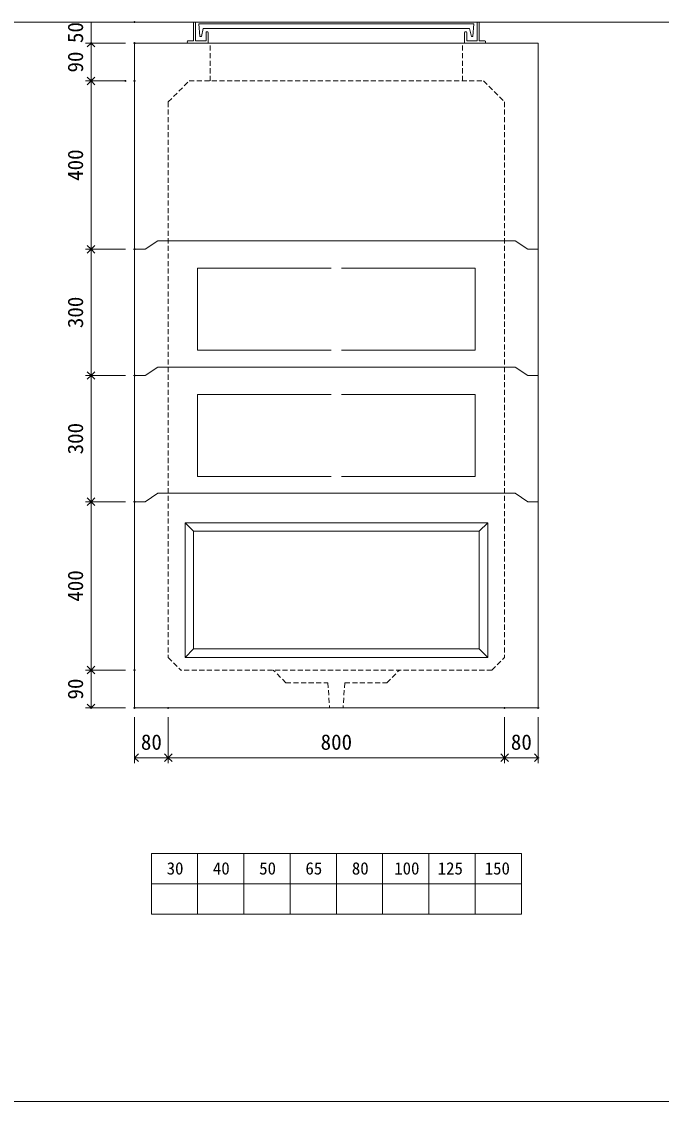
# Model space of a CAD drawing. Units: millimetres, scale not verified. Extents: x -4890 to 18490, y -2335 to 2335.
# Drawn here: x 1846 to 3368, y -1940 to 626 of the extents above; entities that cross this region are included whole.
import ezdxf
from ezdxf.enums import TextEntityAlignment as Align

# ---------------------------------------------------------------- set-up
doc = ezdxf.new("R2010")
doc.units = ezdxf.units.MM
doc.header["$LTSCALE"] = 10
doc.header["$PDMODE"] = 32
doc.header["$PDSIZE"] = 2
doc.linetypes.add('DASHED1', pattern=[1.8, 1.2, -0.6])
doc.linetypes.add('USER2', pattern=[50.8, 31.75, -6.35, 6.35, -6.35])
doc.layers.add('0-1_Defpoints', color=7, linetype='Continuous')
for name, color, linetype, lineweight in [('0-2_waku', 7, 'Continuous', 18), ('0-3_gaikei', 7, 'Continuous', 18), ('0-4_kakure', 7, 'DASHED1', 5), ('0-5_sunpou', 7, 'Continuous', 5), ('0-9_uchigawa', 6, 'Continuous', 18), ('0-B_futa', 3, 'Continuous', 18), ('0-C_GL', 4, 'Continuous', 18), ('0-E_文字１', 7, 'Continuous', 18), ('1-3_uchigawa2', 6, 'USER2', 18)]:
    doc.layers.add(name, color=color, linetype=linetype, lineweight=lineweight)
doc.styles.add('ＭＳ ゴシック', font='')
doc.styles.get('ＭＳ ゴシック').set_extended_font_data('MS Gothic')

# ---------------------------------------------------------------- blocks, each defined once
blk = doc.blocks.new('_Open90')
at = {"layer": '0-5_sunpou'}
blk.add_line((0, 0), (-1, 0), dxfattribs=at)
blk.add_lwpolyline([(-0.5, 0.5), (0, 0), (-0.5, -0.5)], dxfattribs=at)
blk = doc.blocks.new('D100')
at = {"layer": '0-1_Defpoints'}
for p in [(3562.32, 2744.36), (3458.83, 2654.36), (3562.32, 2654.36)]:
    blk.add_point(p, dxfattribs=at)
at = {"layer": '0-5_sunpou'}
for p, q in [((3540.32, 2744.36), (3445.83, 2744.36)), ((3458.83, 2726.36), (3458.83, 2672.36)), ((3540.32, 2654.36), (3445.83, 2654.36))]:
    blk.add_line(p, q, dxfattribs=at)
at = {"layer": '0-5_sunpou', "xscale": 18, "yscale": 18}
for p, rotation in [((3458.83, 2744.36), 90), ((3458.83, 2654.36), 270)]:
    blk.add_blockref('_Open90', p, dxfattribs=dict(at, rotation=rotation))
at = {"layer": '0-5_sunpou', "style": 'ＭＳ ゴシック'}
blk.add_text('90', height=36.66, rotation=90, dxfattribs=at).set_placement((3450.83, 2674.36), align=Align.BOTTOM_LEFT)
blk = doc.blocks.new('D101')
at = {"layer": '0-1_Defpoints'}
for p in [(3540.32, 2654.36), (3458.83, 2254.36), (3562.32, 2254.36)]:
    blk.add_point(p, dxfattribs=at)
at = {"layer": '0-5_sunpou'}
for p, q in [((3518.32, 2654.36), (3445.83, 2654.36)), ((3458.83, 2636.36), (3458.83, 2272.36)), ((3540.32, 2254.36), (3445.83, 2254.36))]:
    blk.add_line(p, q, dxfattribs=at)
at = {"layer": '0-5_sunpou', "xscale": 18, "yscale": 18}
for p, rotation in [((3458.83, 2654.36), 90), ((3458.83, 2254.36), 270)]:
    blk.add_blockref('_Open90', p, dxfattribs=dict(at, rotation=rotation))
at = {"layer": '0-5_sunpou', "style": 'ＭＳ ゴシック'}
blk.add_text('400', height=36.66, rotation=90, dxfattribs=at).set_placement((3450.83, 2416.86), align=Align.BOTTOM_LEFT)
blk = doc.blocks.new('D102')
at = {"layer": '0-1_Defpoints'}
for p in [(3562.32, 2254.36), (3458.83, 1954.36), (3562.32, 1954.36)]:
    blk.add_point(p, dxfattribs=at)
at = {"layer": '0-5_sunpou'}
for p, q in [((3540.32, 2254.36), (3445.83, 2254.36)), ((3458.83, 2236.36), (3458.83, 1972.36)), ((3540.32, 1954.36), (3445.83, 1954.36))]:
    blk.add_line(p, q, dxfattribs=at)
at = {"layer": '0-5_sunpou', "xscale": 18, "yscale": 18}
for p, rotation in [((3458.83, 2254.36), 90), ((3458.83, 1954.36), 270)]:
    blk.add_blockref('_Open90', p, dxfattribs=dict(at, rotation=rotation))
at = {"layer": '0-5_sunpou', "style": 'ＭＳ ゴシック'}
blk.add_text('300', height=36.66, rotation=90, dxfattribs=at).set_placement((3450.83, 2066.86), align=Align.BOTTOM_LEFT)
blk = doc.blocks.new('D103')
at = {"layer": '0-1_Defpoints'}
for p in [(3562.32, 1954.36), (3458.83, 1654.36), (3562.32, 1654.36)]:
    blk.add_point(p, dxfattribs=at)
at = {"layer": '0-5_sunpou'}
for p, q in [((3540.32, 1954.36), (3445.83, 1954.36)), ((3458.83, 1936.36), (3458.83, 1672.36)), ((3540.32, 1654.36), (3445.83, 1654.36))]:
    blk.add_line(p, q, dxfattribs=at)
at = {"layer": '0-5_sunpou', "xscale": 18, "yscale": 18}
for p, rotation in [((3458.83, 1954.36), 90), ((3458.83, 1654.36), 270)]:
    blk.add_blockref('_Open90', p, dxfattribs=dict(at, rotation=rotation))
at = {"layer": '0-5_sunpou', "style": 'ＭＳ ゴシック'}
blk.add_text('300', height=36.66, rotation=90, dxfattribs=at).set_placement((3450.83, 1766.86), align=Align.BOTTOM_LEFT)
blk = doc.blocks.new('D85')
at = {"layer": '0-1_Defpoints'}
for p in [(3562.32, 2794.36), (3458.83, 2744.36), (3562.32, 2744.36)]:
    blk.add_point(p, dxfattribs=at)
at = {"layer": '0-5_sunpou'}
for p, q in [((3540.32, 2794.36), (3445.83, 2794.36)), ((3458.83, 2794.36), (3458.83, 2744.36)), ((3540.32, 2744.36), (3445.83, 2744.36))]:
    blk.add_line(p, q, dxfattribs=at)
at = {"layer": '0-5_sunpou', "style": 'ＭＳ ゴシック'}
blk.add_text('50', height=36.66, rotation=90, dxfattribs=at).set_placement((3450.83, 2744.36), align=Align.BOTTOM_LEFT)
blk = doc.blocks.new('D114')
at = {"layer": '0-1_Defpoints'}
for p in [(3562.32, 1654.36), (3458.83, 1254.36), (3562.32, 1254.36)]:
    blk.add_point(p, dxfattribs=at)
at = {"layer": '0-5_sunpou'}
for p, q in [((3540.32, 1654.36), (3445.83, 1654.36)), ((3458.83, 1636.36), (3458.83, 1272.36)), ((3540.32, 1254.36), (3445.83, 1254.36))]:
    blk.add_line(p, q, dxfattribs=at)
at = {"layer": '0-5_sunpou', "xscale": 18, "yscale": 18}
for p, rotation in [((3458.83, 1654.36), 90), ((3458.83, 1254.36), 270)]:
    blk.add_blockref('_Open90', p, dxfattribs=dict(at, rotation=rotation))
at = {"layer": '0-5_sunpou', "style": 'ＭＳ ゴシック'}
blk.add_text('400', height=36.66, rotation=90, dxfattribs=at).set_placement((3450.83, 1416.86), align=Align.BOTTOM_LEFT)
blk = doc.blocks.new('D115')
at = {"layer": '0-1_Defpoints'}
for p in [(3562.32, 1254.36), (3458.83, 1164.36), (3562.32, 1164.36)]:
    blk.add_point(p, dxfattribs=at)
at = {"layer": '0-5_sunpou'}
for p, q in [((3540.32, 1254.36), (3445.83, 1254.36)), ((3458.83, 1236.36), (3458.83, 1182.36)), ((3540.32, 1164.36), (3445.83, 1164.36))]:
    blk.add_line(p, q, dxfattribs=at)
at = {"layer": '0-5_sunpou', "xscale": 18, "yscale": 18}
for p, rotation in [((3458.83, 1254.36), 90), ((3458.83, 1164.36), 270)]:
    blk.add_blockref('_Open90', p, dxfattribs=dict(at, rotation=rotation))
at = {"layer": '0-5_sunpou', "style": 'ＭＳ ゴシック'}
blk.add_text('90', height=36.66, rotation=90, dxfattribs=at).set_placement((3450.83, 1184.36), align=Align.BOTTOM_LEFT)
blk = doc.blocks.new('D116')
at = {"layer": '0-1_Defpoints'}
for p in [(3562.32, 1164.36), (3642.32, 1164.36), (3642.32, 1045.97)]:
    blk.add_point(p, dxfattribs=at)
at = {"layer": '0-5_sunpou'}
for p, q in [((3562.32, 1142.36), (3562.32, 1032.97)), ((3642.32, 1142.36), (3642.32, 1032.97)), ((3580.32, 1045.97), (3624.32, 1045.97))]:
    blk.add_line(p, q, dxfattribs=at)
at = {"layer": '0-5_sunpou', "xscale": 18, "yscale": 18, "rotation": 180}
blk.add_blockref('_Open90', (3562.32, 1045.97), dxfattribs=at)
at = {"layer": '0-5_sunpou', "xscale": 18, "yscale": 18}
blk.add_blockref('_Open90', (3642.32, 1045.97), dxfattribs=at)
at = {"layer": '0-5_sunpou', "style": 'ＭＳ ゴシック'}
blk.add_text('80', height=36.66, dxfattribs=at).set_placement((3577.32, 1053.97), align=Align.BOTTOM_LEFT)
blk = doc.blocks.new('D117')
at = {"layer": '0-1_Defpoints'}
for p in [(3642.32, 1164.36), (4442.32, 1164.36), (4442.32, 1045.97)]:
    blk.add_point(p, dxfattribs=at)
at = {"layer": '0-5_sunpou'}
for p, q in [((3642.32, 1142.36), (3642.32, 1032.97)), ((4442.32, 1142.36), (4442.32, 1032.97)), ((3660.32, 1045.97), (4424.32, 1045.97))]:
    blk.add_line(p, q, dxfattribs=at)
at = {"layer": '0-5_sunpou', "xscale": 18, "yscale": 18, "rotation": 180}
blk.add_blockref('_Open90', (3642.32, 1045.97), dxfattribs=at)
at = {"layer": '0-5_sunpou', "xscale": 18, "yscale": 18}
blk.add_blockref('_Open90', (4442.32, 1045.97), dxfattribs=at)
at = {"layer": '0-5_sunpou', "style": 'ＭＳ ゴシック'}
blk.add_text('800', height=36.66, dxfattribs=at).set_placement((4004.82, 1053.97), align=Align.BOTTOM_LEFT)
blk = doc.blocks.new('D118')
at = {"layer": '0-1_Defpoints'}
for p in [(4442.32, 1164.36), (4522.32, 1164.36), (4522.32, 1045.97)]:
    blk.add_point(p, dxfattribs=at)
at = {"layer": '0-5_sunpou'}
for p, q in [((4442.32, 1142.36), (4442.32, 1032.97)), ((4522.32, 1142.36), (4522.32, 1032.97)), ((4460.32, 1045.97), (4504.32, 1045.97))]:
    blk.add_line(p, q, dxfattribs=at)
at = {"layer": '0-5_sunpou', "xscale": 18, "yscale": 18, "rotation": 180}
blk.add_blockref('_Open90', (4442.32, 1045.97), dxfattribs=at)
at = {"layer": '0-5_sunpou', "xscale": 18, "yscale": 18}
blk.add_blockref('_Open90', (4522.32, 1045.97), dxfattribs=at)
at = {"layer": '0-5_sunpou', "style": 'ＭＳ ゴシック'}
blk.add_text('80', height=36.66, dxfattribs=at).set_placement((4457.32, 1053.97), align=Align.BOTTOM_LEFT)

msp = doc.modelspace()

# ---------------------------------------------------------------- linework, layer by layer
at = {"layer": '0-2_waku'}
for p, q in [((2154.94, -1350.61), (2154.94, -1494.61)), ((2154.94, -1350.61), (2154.94, -1494.61)), ((2154.94, -1350.61), (2154.94, -1494.61)), ((2154.94, -1350.61), (2154.94, -1494.61)), ((2154.94, -1350.61), (3034.94, -1350.61)), ((2264.94, -1350.61), (2264.94, -1494.61)), ((2374.94, -1350.61), (2374.94, -1494.61)), ((2374.94, -1350.61), (2374.94, -1494.61)), ((2484.94, -1350.61), (2484.94, -1494.61)), ((2594.94, -1350.61), (2594.94, -1494.61)), ((2704.94, -1350.61), (2704.94, -1494.61)), ((2814.94, -1350.61), (2814.94, -1494.61)), ((2924.94, -1350.61), (2924.94, -1494.61)), ((3034.94, -1350.61), (3034.94, -1494.61)), ((2154.94, -1422.61), (3034.94, -1422.61)), ((2154.94, -1494.61), (3034.94, -1494.61)), ((-1230.06, -1939.61), (4889.94, -1939.61)), ((-1230.06, -1939.61), (4889.94, -1939.61))]:
    msp.add_line(p, q, dxfattribs=at)
at = {"layer": '0-3_gaikei'}
for p, q in [((2114.94, 575.39), (2114.94, -1004.61)), ((2159.94, 575.39), (2269.94, 575.39)), ((2194.94, 575.39), (2994.94, 575.39)), ((3029.94, 575.39), (2919.94, 575.39)), ((3074.94, 575.39), (3074.94, -1004.61)), ((2139.94, 85.39), (2169.94, 105.39)), ((2139.94, 85.39), (2169.94, 105.39)), ((2169.94, 105.39), (3019.94, 105.39)), ((3019.94, 105.39), (3049.94, 85.39)), ((3019.94, 105.39), (3049.94, 85.39)), ((2139.94, 85.39), (2114.94, 85.39)), ((2139.94, 85.39), (2114.94, 85.39)), ((3049.94, 85.39), (3074.94, 85.39)), ((3049.94, 85.39), (3074.94, 85.39)), ((2139.94, -214.61), (2169.94, -194.61)), ((2139.94, -214.61), (2169.94, -194.61)), ((2139.94, -214.61), (2169.94, -194.61)), ((2139.94, -214.61), (2169.94, -194.61)), ((2169.94, -194.61), (3019.94, -194.61)), ((3019.94, -194.61), (3049.94, -214.61)), ((3019.94, -194.61), (3049.94, -214.61)), ((3019.94, -194.61), (3049.94, -214.61)), ((3019.94, -194.61), (3049.94, -214.61)), ((2139.94, -214.61), (2114.94, -214.61)), ((2139.94, -214.61), (2114.94, -214.61)), ((2139.94, -214.61), (2114.94, -214.61)), ((2139.94, -214.61), (2114.94, -214.61)), ((3049.94, -214.61), (3074.94, -214.61)), ((3049.94, -214.61), (3074.94, -214.61)), ((3049.94, -214.61), (3074.94, -214.61)), ((3049.94, -214.61), (3074.94, -214.61)), ((2139.94, -514.61), (2169.94, -494.61)), ((2139.94, -514.61), (2169.94, -494.61)), ((2169.94, -494.61), (3019.94, -494.61)), ((3019.94, -494.61), (3049.94, -514.61)), ((3019.94, -494.61), (3049.94, -514.61)), ((2139.94, -514.61), (2114.94, -514.61)), ((2139.94, -514.61), (2114.94, -514.61)), ((3049.94, -514.61), (3074.94, -514.61)), ((3049.94, -514.61), (3074.94, -514.61)), ((3074.94, -1004.61), (2114.94, -1004.61)), ((2114.94, -1004.61), (2194.94, -1004.61))]:
    msp.add_line(p, q, dxfattribs=at)
at = {"layer": '0-3_gaikei', "lineweight": 5}
for p, q in [((2169.94, 105.39), (3019.94, 105.39)), ((2169.94, 105.39), (3019.94, 105.39)), ((2169.94, -194.61), (3019.94, -194.61)), ((2169.94, -194.61), (3019.94, -194.61)), ((2169.94, -194.61), (3019.94, -194.61)), ((2169.94, -194.61), (3019.94, -194.61)), ((2169.94, -494.61), (3019.94, -494.61)), ((2169.94, -494.61), (3019.94, -494.61))]:
    msp.add_line(p, q, dxfattribs=at)
at = {"layer": '0-3_gaikei'}
msp.add_lwpolyline([(2244.94, 575.39), (2114.94, 575.39), (3074.94, 575.39)], dxfattribs=at)
at = {"layer": '0-4_kakure'}
for p, q in [((2294.94, 485.39), (2294.94, 575.39)), ((2894.94, 485.39), (2894.94, 575.39)), ((2194.94, 435.39), (2244.94, 485.39)), ((2244.94, 485.39), (2944.94, 485.39)), ((2244.94, 485.39), (2944.94, 485.39)), ((2244.94, 485.39), (2944.94, 485.39)), ((2944.94, 485.39), (2994.94, 435.39)), ((2194.94, 435.39), (2194.94, -884.61)), ((2994.94, 435.39), (2994.94, -884.61)), ((2194.94, -884.61), (2224.94, -914.61)), ((2194.94, -884.61), (2224.94, -914.61)), ((2194.94, -884.61), (2224.94, -914.61)), ((2964.94, -914.61), (2994.94, -884.61)), ((2964.94, -914.61), (2994.94, -884.61)), ((2964.94, -914.61), (2994.94, -884.61)), ((2964.94, -914.61), (2224.94, -914.61)), ((2964.94, -914.61), (2224.94, -914.61)), ((2964.94, -914.61), (2224.94, -914.61)), ((2474.94, -944.61), (2444.94, -914.61)), ((2474.94, -944.61), (2444.94, -914.61)), ((2474.94, -944.61), (2444.94, -914.61)), ((2474.94, -944.61), (2444.94, -914.61)), ((2474.94, -944.61), (2444.94, -914.61)), ((2714.94, -944.61), (2744.94, -914.61)), ((2714.94, -944.61), (2744.94, -914.61)), ((2714.94, -944.61), (2744.94, -914.61)), ((2714.94, -944.61), (2744.94, -914.61)), ((2714.94, -944.61), (2744.94, -914.61)), ((2474.94, -944.61), (2574.94, -944.61)), ((2474.94, -944.61), (2574.94, -944.61)), ((2474.94, -944.61), (2574.94, -944.61)), ((2474.94, -944.61), (2574.94, -944.61)), ((2474.94, -944.61), (2574.94, -944.61)), ((2574.94, -944.61), (2578.94, -1004.61)), ((2574.94, -944.61), (2578.94, -1004.61)), ((2574.94, -944.61), (2578.94, -1004.61)), ((2614.94, -944.61), (2610.94, -1004.61)), ((2614.94, -944.61), (2610.94, -1004.61)), ((2614.94, -944.61), (2610.94, -1004.61)), ((2614.94, -944.61), (2714.94, -944.61)), ((2614.94, -944.61), (2714.94, -944.61)), ((2614.94, -944.61), (2714.94, -944.61)), ((2614.94, -944.61), (2714.94, -944.61)), ((2614.94, -944.61), (2714.94, -944.61))]:
    msp.add_line(p, q, dxfattribs=at)
at = {"layer": '0-9_uchigawa'}
for p, q in [((2234.94, -564.61), (2254.94, -584.61)), ((2234.94, -564.61), (2234.94, -864.61)), ((2234.94, -564.61), (2954.94, -564.61)), ((2234.94, -564.61), (2234.94, -884.54)), ((2234.94, -564.61), (2254.94, -584.61)), ((2234.94, -564.61), (2254.94, -584.61)), ((2234.94, -564.61), (2234.94, -864.61)), ((2234.94, -564.61), (2954.94, -564.61)), ((2234.94, -564.61), (2234.94, -884.54)), ((2234.94, -564.61), (2254.94, -584.61)), ((2234.94, -564.61), (2254.94, -584.61)), ((2234.94, -564.61), (2234.94, -864.61)), ((2234.94, -564.61), (2954.94, -564.61)), ((2234.94, -564.61), (2234.94, -884.54)), ((2234.94, -564.61), (2254.94, -584.61)), ((2254.94, -584.61), (2254.94, -844.61)), ((2254.94, -584.61), (2254.94, -844.61)), ((2254.94, -584.61), (2254.94, -844.61)), ((2254.94, -584.61), (2254.94, -844.61)), ((2254.94, -584.61), (2254.94, -864.54)), ((2254.94, -584.61), (2254.94, -844.61)), ((2254.94, -584.61), (2254.94, -844.61)), ((2254.94, -584.61), (2254.94, -844.61)), ((2254.94, -584.61), (2254.94, -844.61)), ((2254.94, -584.61), (2254.94, -864.54)), ((2254.94, -584.61), (2254.94, -844.61)), ((2254.94, -584.61), (2254.94, -844.61)), ((2254.94, -584.61), (2254.94, -844.61)), ((2254.94, -584.61), (2254.94, -844.61)), ((2254.94, -584.61), (2254.94, -864.54)), ((2954.94, -564.61), (2934.94, -584.61)), ((2954.94, -564.61), (2934.94, -584.61)), ((2954.94, -564.61), (2934.94, -584.61)), ((2934.94, -864.54), (2934.94, -584.61)), ((2934.94, -864.54), (2934.94, -584.61)), ((2934.94, -864.54), (2934.94, -584.61)), ((2954.94, -564.61), (2954.94, -884.54)), ((2954.94, -564.61), (2954.94, -884.54)), ((2954.94, -564.61), (2954.94, -884.54)), ((2234.94, -884.54), (2254.94, -864.54)), ((2234.94, -884.54), (2254.94, -864.54)), ((2234.94, -884.54), (2254.94, -864.54)), ((2254.94, -864.54), (2934.94, -864.54)), ((2254.94, -864.54), (2934.94, -864.54)), ((2254.94, -864.54), (2934.94, -864.54)), ((2954.94, -884.54), (2934.94, -864.54)), ((2954.94, -884.54), (2934.94, -864.54)), ((2954.94, -884.54), (2934.94, -864.54)), ((2234.94, -884.54), (2954.94, -884.54)), ((2234.94, -884.54), (2954.94, -884.54)), ((2234.94, -884.54), (2954.94, -884.54)), ((2254.94, -884.54), (2954.94, -884.54)), ((2254.94, -884.54), (2954.94, -884.54)), ((2254.94, -884.54), (2954.94, -884.54))]:
    msp.add_line(p, q, dxfattribs=at)
for points in [[(2234.94, -564.61), (2254.94, -584.61), (2254.94, -844.61)], [(2234.94, -564.61), (2254.94, -584.61), (2934.94, -584.61)], [(2234.94, -564.61), (2254.94, -584.61), (2254.94, -844.61)], [(2234.94, -564.61), (2254.94, -584.61), (2934.94, -584.61)], [(2234.94, -564.61), (2254.94, -584.61), (2254.94, -844.61)], [(2234.94, -564.61), (2254.94, -584.61), (2934.94, -584.61)]]:
    msp.add_lwpolyline(points, dxfattribs=at)
at = {"layer": '0-B_futa'}
for p, q in [((2254.94, 623.39), (2254.94, 580.39)), ((2256.94, 625.39), (2259.94, 625.39)), ((2259.94, 625.39), (2259.94, 580.39)), ((2267.75, 620.89), (2922.08, 620.89)), ((2267.75, 620.89), (2270.24, 590.89)), ((2922.08, 620.89), (2919.83, 590.89)), ((2929.94, 625.39), (2929.94, 580.39)), ((2929.94, 625.39), (2932.94, 625.39)), ((2934.94, 623.39), (2934.94, 580.39)), ((2270.24, 590.89), (2273.95, 590.89)), ((2278.27, 609.89), (2273.95, 590.89)), ((2278.27, 609.89), (2911.61, 609.89)), ((2284.94, 600.39), (2284.94, 580.39)), ((2286.94, 602.39), (2287.94, 602.39)), ((2289.94, 600.39), (2289.94, 575.39)), ((2899.94, 600.39), (2899.94, 575.39)), ((2902.94, 602.39), (2901.94, 602.39)), ((2904.94, 600.39), (2904.94, 580.39)), ((2911.61, 609.89), (2915.93, 590.89)), ((2919.83, 590.89), (2915.93, 590.89)), ((2239.94, 578.39), (2239.94, 577.39)), ((2241.94, 580.39), (2254.94, 580.39)), ((2289.94, 575.39), (2241.94, 575.39)), ((2259.94, 580.39), (2284.94, 580.39)), ((2899.94, 575.39), (2947.94, 575.39)), ((2929.94, 580.39), (2904.94, 580.39)), ((2947.94, 580.39), (2934.94, 580.39)), ((2949.94, 578.39), (2949.94, 577.39))]:
    msp.add_line(p, q, dxfattribs=at)
for centre, start, end in [((2256.94, 623.39), 90, 180), ((2932.94, 623.39), 0, 90), ((2286.94, 600.39), 90, 180), ((2287.94, 600.39), 0, 90), ((2901.94, 600.39), 90, 180), ((2902.94, 600.39), 0, 90), ((2241.94, 578.39), 90, 180), ((2241.94, 577.39), 180, 270), ((2947.94, 578.39), 0, 90), ((2947.94, 577.39), 270, 0)]:
    msp.add_arc(centre, 2, start, end, dxfattribs=at)
at = {"layer": '0-C_GL'}
msp.add_line((-1230.06, 625.39), (4889.94, 625.39), dxfattribs=at)
msp.add_line((-1230.06, 625.39), (4889.94, 625.39), dxfattribs=at)
at = {"layer": '1-3_uchigawa2'}
for p, q in [((2264.94, 40.39), (2594.94, 40.39)), ((2924.94, 40.39), (2594.94, 40.39)), ((2264.94, -259.61), (2594.94, -259.61)), ((2924.94, -259.61), (2594.94, -259.61))]:
    msp.add_line(p, q, dxfattribs=at)
for points in [[(2264.94, 40.39), (2264.94, -154.61), (2594.94, -154.61)], [(2924.94, 40.39), (2924.94, -154.61), (2594.94, -154.61)], [(2264.94, -259.61), (2264.94, -454.61), (2594.94, -454.61)], [(2924.94, -259.61), (2924.94, -454.61), (2594.94, -454.61)]]:
    msp.add_lwpolyline(points, dxfattribs=at)

# ---------------------------------------------------------------- block references
at = {"layer": '0-5_sunpou'}
for name in ['D85', 'D100', 'D101', 'D102', 'D103', 'D114', 'D115', 'D116', 'D117', 'D118']:
    msp.add_blockref(name, (-1447.37, -2168.98), dxfattribs=at)

# ---------------------------------------------------------------- texts
at = {"layer": '0-E_文字１', "style": 'ＭＳ ゴシック'}
for s, p in [('30', (2191.35, -1409.3)), ('40', (2301.35, -1409.3)), ('50', (2411.35, -1409.3)), ('65', (2521.35, -1409.3)), ('80', (2631.76, -1409.3)), ('100', (2732.63, -1409.3)), ('125', (2836.02, -1409.3)), ('150', (2947.78, -1409.3))]:
    msp.add_text(s, height=29.33, dxfattribs=at).set_placement(p, align=Align.BOTTOM_LEFT)

doc.saveas('drawing.dxf')
